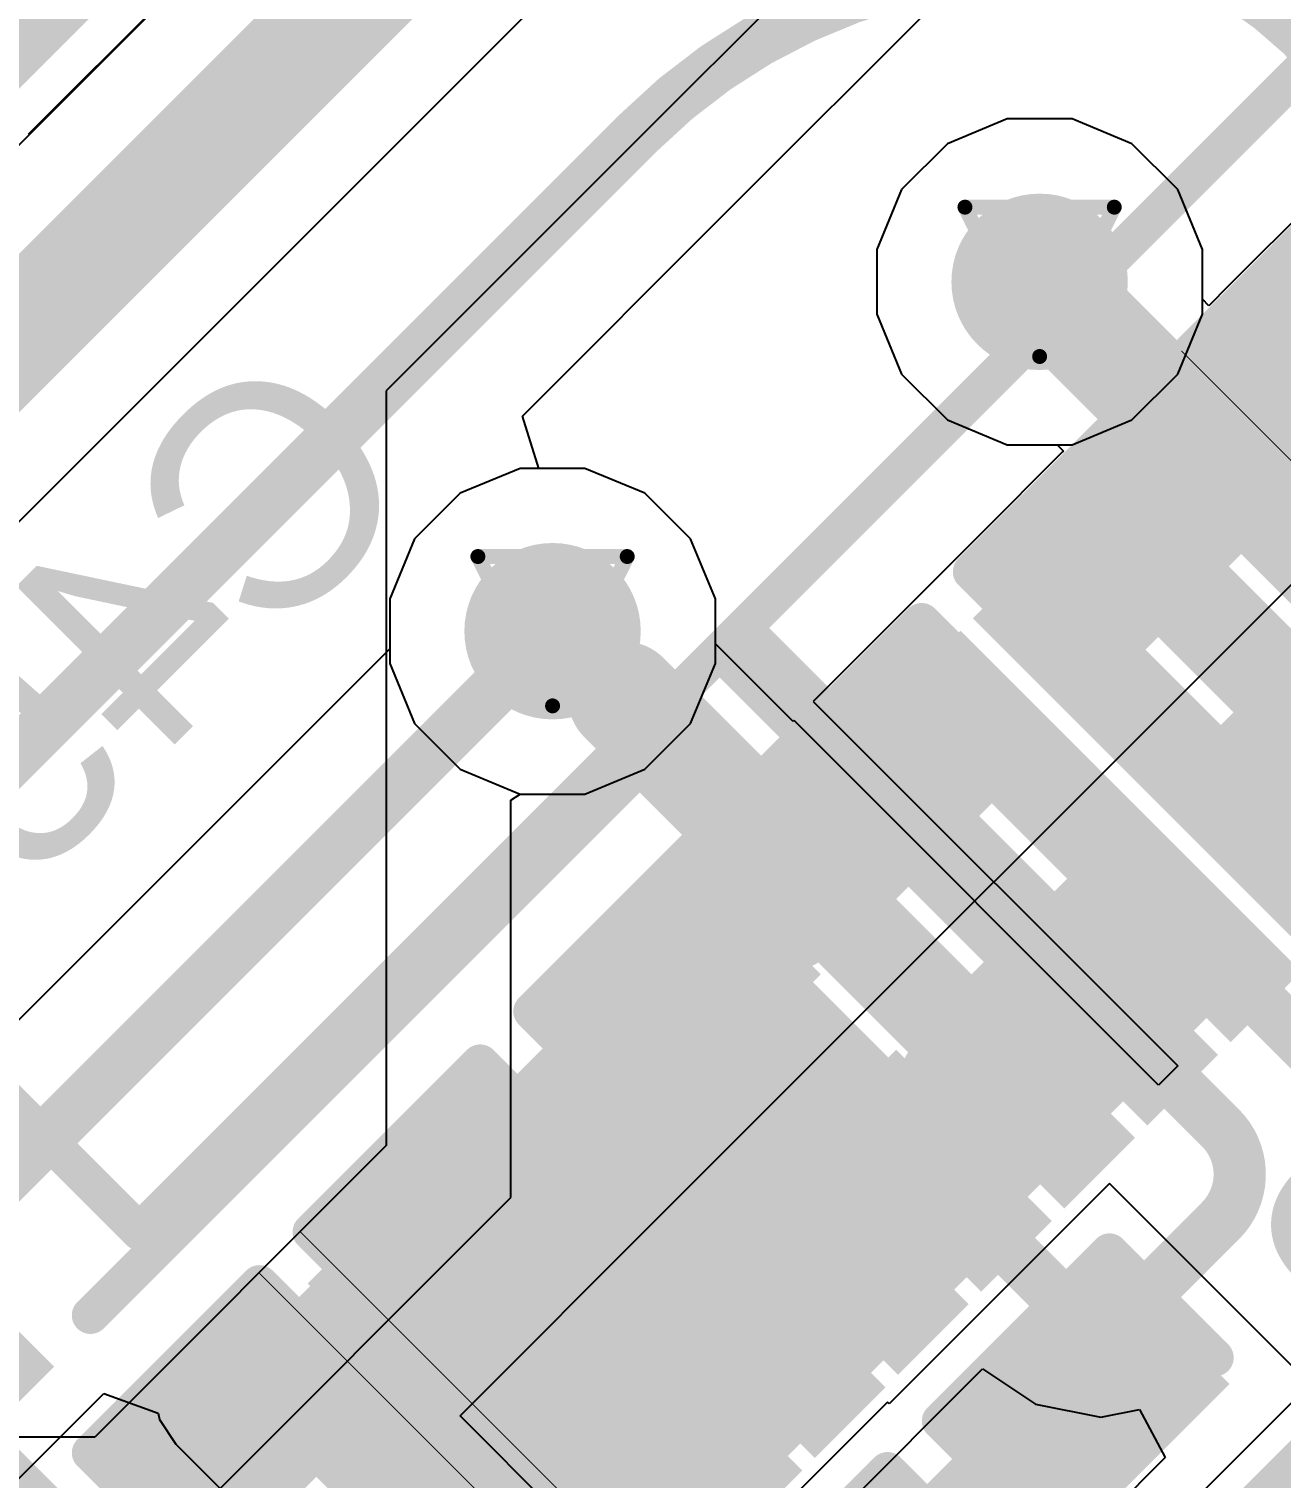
# Model space of a CAD drawing. Header units: inches. Extents: x 0 to 5359, y 0 to 5098.
# Drawn here: x 54.645 to 58.904, y 50.356 to 55.286 of the extents above; entities that cross this region are included whole.
import ezdxf

# ---------------------------------------------------------------- set-up
doc = ezdxf.new("R2010")
doc.units = ezdxf.units.IN
for name, color, linetype in [('Bottom Layer', 5, 'Continuous'), ('Bottom Overlay', 54, 'Continuous'), ('Bottom Paste', 16, 'Continuous'), ('Bottom Solder', 6, 'Continuous'), ('Drill Drawing', 1, 'Continuous'), ('Layer 1', 16, 'Continuous'), ('Layer 2', 76, 'Continuous'), ('Top Layer', 1, 'Continuous'), ('Top Overlay', 2, 'Continuous'), ('Top Paste', 8, 'Continuous'), ('Top Solder', 216, 'Continuous'), ('Via Holes', 16, 'Continuous')]:
    doc.layers.add(name, color=color, linetype=linetype)
doc.styles.add('Arial', font='', dxfattribs={"height": 0.2})
doc.styles.get('Arial').set_extended_font_data('Arial')

# ---------------------------------------------------------------- blocks, each defined once
blk = doc.blocks.new('LQFP_128_EP_14_14__40')
at = {"layer": 'Top Layer'}
for points in [[(6.8497, -1.4995), (6.8497, -1.2995), (8.3497, -1.2995), (8.3497, -1.4995)], [(6.8497, -1.9001), (6.8497, -1.7001), (8.3497, -1.7001), (8.3497, -1.9001)], [(6.8497, -2.2996), (6.8497, -2.0996), (8.3497, -2.0996), (8.3497, -2.2996)], [(6.8497, -2.6999), (6.8497, -2.4999), (8.3497, -2.4999), (8.3497, -2.6999)], [(6.8497, -3.0997), (6.8497, -2.8997), (8.3497, -2.8997), (8.3497, -3.0997)], [(6.8497, -3.5), (6.8497, -3.3), (8.3497, -3.3), (8.3497, -3.5)], [(6.8497, -3.8998), (6.8497, -3.6998), (8.3497, -3.6998), (8.3497, -3.8998)], [(6.8497, -4.2999), (6.8497, -4.0999), (8.3497, -4.0999), (8.3497, -4.2999)], [(6.8497, -4.6999), (6.8497, -4.4999), (8.3497, -4.4999), (8.3497, -4.6999)], [(6.8497, -5.1), (6.8497, -4.9), (8.3497, -4.9), (8.3497, -5.1)], [(6.8497, -5.5), (6.8497, -5.3), (8.3497, -5.3), (8.3497, -5.5)], [(6.8497, -5.9001), (6.8497, -5.7001), (8.3497, -5.7001), (8.3497, -5.9001)], [(6.8497, -6.3001), (6.8497, -6.1001), (8.3497, -6.1001), (8.3497, -6.3001)]]:
    blk.add_hatch(color=1, dxfattribs=at).paths.add_polyline_path(points)
at = {"layer": 'Top Paste'}
for points in [[(6.8497, -1.4995), (6.8497, -1.2995), (8.3497, -1.2995), (8.3497, -1.4995)], [(6.8497, -1.9001), (6.8497, -1.7001), (8.3497, -1.7001), (8.3497, -1.9001)], [(6.8497, -2.2996), (6.8497, -2.0996), (8.3497, -2.0996), (8.3497, -2.2996)], [(6.8497, -2.6999), (6.8497, -2.4999), (8.3497, -2.4999), (8.3497, -2.6999)], [(6.8497, -3.0997), (6.8497, -2.8997), (8.3497, -2.8997), (8.3497, -3.0997)], [(6.8497, -3.5), (6.8497, -3.3), (8.3497, -3.3), (8.3497, -3.5)], [(6.8497, -3.8998), (6.8497, -3.6998), (8.3497, -3.6998), (8.3497, -3.8998)], [(6.8497, -4.2999), (6.8497, -4.0999), (8.3497, -4.0999), (8.3497, -4.2999)], [(6.8497, -4.6999), (6.8497, -4.4999), (8.3497, -4.4999), (8.3497, -4.6999)], [(6.8497, -5.1), (6.8497, -4.9), (8.3497, -4.9), (8.3497, -5.1)], [(6.8497, -5.5), (6.8497, -5.3), (8.3497, -5.3), (8.3497, -5.5)], [(6.8497, -5.9001), (6.8497, -5.7001), (8.3497, -5.7001), (8.3497, -5.9001)], [(6.8497, -6.3001), (6.8497, -6.1001), (8.3497, -6.1001), (8.3497, -6.3001)]]:
    blk.add_hatch(color=8, dxfattribs=at).paths.add_polyline_path(points)
at = {"layer": 'Top Solder'}
for points in [[(6.7797, -1.5695), (6.7797, -1.2295), (8.4197, -1.2295), (8.4197, -1.5695)], [(6.7797, -1.9701), (6.7797, -1.6301), (8.4197, -1.6301), (8.4197, -1.9701)], [(6.7797, -2.3696), (6.7797, -2.0296), (8.4197, -2.0296), (8.4197, -2.3696)], [(6.7797, -2.7699), (6.7797, -2.4299), (8.4197, -2.4299), (8.4197, -2.7699)], [(6.7797, -3.1697), (6.7797, -2.8297), (8.4197, -2.8297), (8.4197, -3.1697)], [(6.7797, -3.57), (6.7797, -3.23), (8.4197, -3.23), (8.4197, -3.57)], [(6.7797, -3.9698), (6.7797, -3.6298), (8.4197, -3.6298), (8.4197, -3.9698)], [(6.7797, -4.3699), (6.7797, -4.0299), (8.4197, -4.0299), (8.4197, -4.3699)], [(6.7797, -4.7699), (6.7797, -4.4299), (8.4197, -4.4299), (8.4197, -4.7699)], [(6.7797, -5.17), (6.7797, -4.83), (8.4197, -4.83), (8.4197, -5.17)], [(6.7797, -5.57), (6.7797, -5.23), (8.4197, -5.23), (8.4197, -5.57)], [(6.7797, -5.9701), (6.7797, -5.6301), (8.4197, -5.6301), (8.4197, -5.9701)], [(6.7797, -6.3701), (6.7797, -6.0301), (8.4197, -6.0301), (8.4197, -6.3701)], [(6.0301, -6.7797), (6.3701, -6.7797), (6.3701, -8.4197), (6.0301, -8.4197)]]:
    blk.add_hatch(color=216, dxfattribs=at).paths.add_polyline_path(points)
at = {"layer": 'Top Overlay'}
for points in [[(6.2499, -6.2499, 0.127, 0.127, 0), (6.2499, 6.2499, 0.127, 0.127, 0)], [(-6.2499, -6.2499, 0.127, 0.127, 0), (6.2499, -6.2499, 0.127, 0.127, 0)]]:
    blk.add_lwpolyline(points, format="xyseb", dxfattribs=at)
blk.add_lwpolyline([(6.2182, -6.2499, 0.0635, 0.0635, 1), (6.2817, -6.2499, 0.0635, 0.0635, 1)], format="xyseb", close=True, dxfattribs=at)
blk.add_lwpolyline([(6.2182, -6.2499, 0.0635, 0.0635, 1), (6.2817, -6.2499, 0.0635, 0.0635, 1)], format="xyseb", close=True, dxfattribs=at)
blk = doc.blocks.new('R___0402_B_142')
at = {"layer": 'Bottom Layer'}
for points in [[(-0.2413, 0.3175), (-0.2413, -0.3175), (-0.6985, -0.3175), (-0.6985, 0.3175)], [(0.6985, 0.3175), (0.6985, -0.3175), (0.2413, -0.3175), (0.2413, 0.3175)]]:
    blk.add_hatch(color=5, dxfattribs=at).paths.add_polyline_path(points)
at = {"layer": 'Bottom Paste'}
for points in [[(-0.2413, 0.3175), (-0.2413, -0.3175), (-0.6985, -0.3175), (-0.6985, 0.3175)], [(0.6985, 0.3175), (0.6985, -0.3175), (0.2413, -0.3175), (0.2413, 0.3175)]]:
    blk.add_hatch(color=16, dxfattribs=at).paths.add_polyline_path(points)
at = {"layer": 'Bottom Solder'}
for points in [[(-0.1863, 0.3725), (-0.1863, -0.3725), (-0.7535, -0.3725), (-0.7535, 0.3725)], [(0.7535, 0.3725), (0.7535, -0.3725), (0.1863, -0.3725), (0.1863, 0.3725)]]:
    blk.add_hatch(color=6, dxfattribs=at).paths.add_polyline_path(points)
at = {"layer": 'Bottom Overlay'}
for points in [[(-0.7874, 0.4064, 0.127, 0.127, 0), (-0.7874, -0.4064, 0.127, 0.127, 0)], [(0.7874, 0.4064, 0.127, 0.127, 0), (-0.7874, 0.4064, 0.127, 0.127, 0)], [(0.7874, 0.4064, 0.127, 0.127, 0), (0.7874, -0.4064, 0.127, 0.127, 0)], [(0.8128, 0.4318, 0.00323, 0.00323, 0), (-0.8128, 0.4318, 0.00323, 0.00323, 0)], [(0.7874, -0.4064, 0.127, 0.127, 0), (-0.7874, -0.4064, 0.127, 0.127, 0)]]:
    blk.add_lwpolyline(points, format="xyseb", dxfattribs=at)
for points in [[(-0.8191, 0.4064, 0.0635, 0.0635, 1), (-0.7556, 0.4064, 0.0635, 0.0635, 1)], [(-0.8191, 0.4064, 0.0635, 0.0635, 1), (-0.7556, 0.4064, 0.0635, 0.0635, 1)], [(0.7556, 0.4064, 0.0635, 0.0635, 1), (0.8191, 0.4064, 0.0635, 0.0635, 1)], [(0.7556, 0.4064, 0.0635, 0.0635, 1), (0.8191, 0.4064, 0.0635, 0.0635, 1)], [(-0.8136, 0.4318, 0.00161, 0.00161, 1), (-0.812, 0.4318, 0.00161, 0.00161, 1)], [(0.812, 0.4318, 0.00161, 0.00161, 1), (0.8136, 0.4318, 0.00161, 0.00161, 1)], [(-0.8191, -0.4064, 0.0635, 0.0635, 1), (-0.7556, -0.4064, 0.0635, 0.0635, 1)], [(-0.8191, -0.4064, 0.0635, 0.0635, 1), (-0.7556, -0.4064, 0.0635, 0.0635, 1)], [(0.7556, -0.4064, 0.0635, 0.0635, 1), (0.8191, -0.4064, 0.0635, 0.0635, 1)], [(0.7556, -0.4064, 0.0635, 0.0635, 1), (0.8191, -0.4064, 0.0635, 0.0635, 1)]]:
    blk.add_lwpolyline(points, format="xyseb", close=True, dxfattribs=at)
blk = doc.blocks.new('R___0402_B_146')
at = {"layer": 'Bottom Layer'}
for points in [[(-0.2413, 0.3175), (-0.2413, -0.3175), (-0.6985, -0.3175), (-0.6985, 0.3175)], [(0.6985, 0.3175), (0.6985, -0.3175), (0.2413, -0.3175), (0.2413, 0.3175)]]:
    blk.add_hatch(color=5, dxfattribs=at).paths.add_polyline_path(points)
at = {"layer": 'Bottom Paste'}
for points in [[(-0.2413, 0.3175), (-0.2413, -0.3175), (-0.6985, -0.3175), (-0.6985, 0.3175)], [(0.6985, 0.3175), (0.6985, -0.3175), (0.2413, -0.3175), (0.2413, 0.3175)]]:
    blk.add_hatch(color=16, dxfattribs=at).paths.add_polyline_path(points)
at = {"layer": 'Bottom Solder'}
for points in [[(-0.1863, 0.3725), (-0.1863, -0.3725), (-0.7535, -0.3725), (-0.7535, 0.3725)], [(0.7535, 0.3725), (0.7535, -0.3725), (0.1863, -0.3725), (0.1863, 0.3725)]]:
    blk.add_hatch(color=6, dxfattribs=at).paths.add_polyline_path(points)
at = {"layer": 'Bottom Overlay'}
for points in [[(0.7874, 0.4064, 0.127, 0.127, 0), (-0.7874, 0.4064, 0.127, 0.127, 0)], [(-0.7874, 0.4064, 0.127, 0.127, 0), (-0.7874, -0.4064, 0.127, 0.127, 0)], [(0.7874, 0.4064, 0.127, 0.127, 0), (0.7874, -0.4064, 0.127, 0.127, 0)], [(0.8128, 0.4318, 0.00323, 0.00323, 0), (-0.8128, 0.4318, 0.00323, 0.00323, 0)], [(0.7874, -0.4064, 0.127, 0.127, 0), (-0.7874, -0.4064, 0.127, 0.127, 0)]]:
    blk.add_lwpolyline(points, format="xyseb", dxfattribs=at)
for points in [[(-0.8191, 0.4064, 0.0635, 0.0635, 1), (-0.7556, 0.4064, 0.0635, 0.0635, 1)], [(-0.8191, 0.4064, 0.0635, 0.0635, 1), (-0.7556, 0.4064, 0.0635, 0.0635, 1)], [(0.7556, 0.4064, 0.0635, 0.0635, 1), (0.8191, 0.4064, 0.0635, 0.0635, 1)], [(0.7556, 0.4064, 0.0635, 0.0635, 1), (0.8191, 0.4064, 0.0635, 0.0635, 1)], [(-0.8136, 0.4318, 0.00161, 0.00161, 1), (-0.812, 0.4318, 0.00161, 0.00161, 1)], [(0.812, 0.4318, 0.00161, 0.00161, 1), (0.8136, 0.4318, 0.00161, 0.00161, 1)], [(-0.8191, -0.4064, 0.0635, 0.0635, 1), (-0.7556, -0.4064, 0.0635, 0.0635, 1)], [(-0.8191, -0.4064, 0.0635, 0.0635, 1), (-0.7556, -0.4064, 0.0635, 0.0635, 1)], [(0.7556, -0.4064, 0.0635, 0.0635, 1), (0.8191, -0.4064, 0.0635, 0.0635, 1)], [(0.7556, -0.4064, 0.0635, 0.0635, 1), (0.8191, -0.4064, 0.0635, 0.0635, 1)]]:
    blk.add_lwpolyline(points, format="xyseb", close=True, dxfattribs=at)
blk = doc.blocks.new('R___0402_B_148')
at = {"layer": 'Bottom Layer'}
for points in [[(-0.2413, 0.3175), (-0.2413, -0.3175), (-0.6985, -0.3175), (-0.6985, 0.3175)], [(0.6985, 0.3175), (0.6985, -0.3175), (0.2413, -0.3175), (0.2413, 0.3175)]]:
    blk.add_hatch(color=5, dxfattribs=at).paths.add_polyline_path(points)
at = {"layer": 'Bottom Paste'}
for points in [[(-0.2413, 0.3175), (-0.2413, -0.3175), (-0.6985, -0.3175), (-0.6985, 0.3175)], [(0.6985, 0.3175), (0.6985, -0.3175), (0.2413, -0.3175), (0.2413, 0.3175)]]:
    blk.add_hatch(color=16, dxfattribs=at).paths.add_polyline_path(points)
at = {"layer": 'Bottom Solder'}
for points in [[(-0.1863, 0.3725), (-0.1863, -0.3725), (-0.7535, -0.3725), (-0.7535, 0.3725)], [(0.7535, 0.3725), (0.7535, -0.3725), (0.1863, -0.3725), (0.1863, 0.3725)]]:
    blk.add_hatch(color=6, dxfattribs=at).paths.add_polyline_path(points)
at = {"layer": 'Bottom Overlay'}
for points in [[(-0.7874, 0.4064, 0.127, 0.127, 0), (0.7874, 0.4064, 0.127, 0.127, 0)], [(-0.7874, -0.4064, 0.127, 0.127, 0), (-0.7874, 0.4064, 0.127, 0.127, 0)], [(0.7874, -0.4064, 0.127, 0.127, 0), (0.7874, 0.4064, 0.127, 0.127, 0)], [(-0.8128, 0.4318, 0.00323, 0.00323, 0), (0.8128, 0.4318, 0.00323, 0.00323, 0)], [(-0.7874, -0.4064, 0.127, 0.127, 0), (0.7874, -0.4064, 0.127, 0.127, 0)]]:
    blk.add_lwpolyline(points, format="xyseb", dxfattribs=at)
for points in [[(-0.8191, 0.4064, 0.0635, 0.0635, 1), (-0.7556, 0.4064, 0.0635, 0.0635, 1)], [(-0.8191, 0.4064, 0.0635, 0.0635, 1), (-0.7556, 0.4064, 0.0635, 0.0635, 1)], [(0.7556, 0.4064, 0.0635, 0.0635, 1), (0.8191, 0.4064, 0.0635, 0.0635, 1)], [(0.7556, 0.4064, 0.0635, 0.0635, 1), (0.8191, 0.4064, 0.0635, 0.0635, 1)], [(-0.8136, 0.4318, 0.00161, 0.00161, 1), (-0.812, 0.4318, 0.00161, 0.00161, 1)], [(0.812, 0.4318, 0.00161, 0.00161, 1), (0.8136, 0.4318, 0.00161, 0.00161, 1)], [(-0.8191, -0.4064, 0.0635, 0.0635, 1), (-0.7556, -0.4064, 0.0635, 0.0635, 1)], [(-0.8191, -0.4064, 0.0635, 0.0635, 1), (-0.7556, -0.4064, 0.0635, 0.0635, 1)], [(0.7556, -0.4064, 0.0635, 0.0635, 1), (0.8191, -0.4064, 0.0635, 0.0635, 1)], [(0.7556, -0.4064, 0.0635, 0.0635, 1), (0.8191, -0.4064, 0.0635, 0.0635, 1)]]:
    blk.add_lwpolyline(points, format="xyseb", close=True, dxfattribs=at)
blk = doc.blocks.new('C___0402_B_335')
at = {"layer": 'Bottom Layer'}
for points in [[(-0.2413, 0.3175), (-0.2413, -0.3175), (-0.6985, -0.3175), (-0.6985, 0.3175)], [(0.6985, 0.3175), (0.6985, -0.3175), (0.2413, -0.3175), (0.2413, 0.3175)]]:
    blk.add_hatch(color=5, dxfattribs=at).paths.add_polyline_path(points)
at = {"layer": 'Bottom Paste'}
for points in [[(-0.2413, 0.3175), (-0.2413, -0.3175), (-0.6985, -0.3175), (-0.6985, 0.3175)], [(0.6985, 0.3175), (0.6985, -0.3175), (0.2413, -0.3175), (0.2413, 0.3175)]]:
    blk.add_hatch(color=16, dxfattribs=at).paths.add_polyline_path(points)
at = {"layer": 'Bottom Solder'}
for points in [[(-0.1813, 0.3775), (-0.1813, -0.3775), (-0.7585, -0.3775), (-0.7585, 0.3775)], [(0.7585, 0.3775), (0.7585, -0.3775), (0.1813, -0.3775), (0.1813, 0.3775)]]:
    blk.add_hatch(color=6, dxfattribs=at).paths.add_polyline_path(points)
at = {"layer": 'Bottom Overlay'}
for points in [[(-0.7874, 0.4064, 0.127, 0.127, 0), (-0.7874, -0.4064, 0.127, 0.127, 0)], [(-0.2794, 0.4064, 0.127, 0.127, 0), (-0.7874, 0.4064, 0.127, 0.127, 0)], [(0.7874, 0.4064, 0.127, 0.127, 0), (0.2794, 0.4064, 0.127, 0.127, 0)], [(0.7874, 0.4064, 0.127, 0.127, 0), (0.7874, -0.4064, 0.127, 0.127, 0)], [(-0.2794, -0.4064, 0.127, 0.127, 0), (-0.7874, -0.4064, 0.127, 0.127, 0)], [(0.7874, -0.4064, 0.127, 0.127, 0), (0.2794, -0.4064, 0.127, 0.127, 0)]]:
    blk.add_lwpolyline(points, format="xyseb", dxfattribs=at)
for points in [[(-0.8191, 0.4064, 0.0635, 0.0635, 1), (-0.7556, 0.4064, 0.0635, 0.0635, 1)], [(-0.8191, 0.4064, 0.0635, 0.0635, 1), (-0.7556, 0.4064, 0.0635, 0.0635, 1)], [(-0.3111, 0.4064, 0.0635, 0.0635, 1), (-0.2477, 0.4064, 0.0635, 0.0635, 1)], [(0.2477, 0.4064, 0.0635, 0.0635, 1), (0.3111, 0.4064, 0.0635, 0.0635, 1)], [(0.7556, 0.4064, 0.0635, 0.0635, 1), (0.8191, 0.4064, 0.0635, 0.0635, 1)], [(0.7556, 0.4064, 0.0635, 0.0635, 1), (0.8191, 0.4064, 0.0635, 0.0635, 1)], [(-0.8191, -0.4064, 0.0635, 0.0635, 1), (-0.7556, -0.4064, 0.0635, 0.0635, 1)], [(-0.8191, -0.4064, 0.0635, 0.0635, 1), (-0.7556, -0.4064, 0.0635, 0.0635, 1)], [(-0.3111, -0.4064, 0.0635, 0.0635, 1), (-0.2477, -0.4064, 0.0635, 0.0635, 1)], [(0.2477, -0.4064, 0.0635, 0.0635, 1), (0.3111, -0.4064, 0.0635, 0.0635, 1)], [(0.7556, -0.4064, 0.0635, 0.0635, 1), (0.8191, -0.4064, 0.0635, 0.0635, 1)], [(0.7556, -0.4064, 0.0635, 0.0635, 1), (0.8191, -0.4064, 0.0635, 0.0635, 1)]]:
    blk.add_lwpolyline(points, format="xyseb", close=True, dxfattribs=at)
blk = doc.blocks.new('C___0402_B_346')
at = {"layer": 'Bottom Layer'}
for points in [[(-0.2413, 0.3175), (-0.2413, -0.3175), (-0.6985, -0.3175), (-0.6985, 0.3175)], [(0.6985, 0.3175), (0.6985, -0.3175), (0.2413, -0.3175), (0.2413, 0.3175)]]:
    blk.add_hatch(color=5, dxfattribs=at).paths.add_polyline_path(points)
at = {"layer": 'Bottom Paste'}
for points in [[(-0.2413, 0.3175), (-0.2413, -0.3175), (-0.6985, -0.3175), (-0.6985, 0.3175)], [(0.6985, 0.3175), (0.6985, -0.3175), (0.2413, -0.3175), (0.2413, 0.3175)]]:
    blk.add_hatch(color=16, dxfattribs=at).paths.add_polyline_path(points)
at = {"layer": 'Bottom Solder'}
for points in [[(-0.1813, 0.3775), (-0.1813, -0.3775), (-0.7585, -0.3775), (-0.7585, 0.3775)], [(0.7585, 0.3775), (0.7585, -0.3775), (0.1813, -0.3775), (0.1813, 0.3775)]]:
    blk.add_hatch(color=6, dxfattribs=at).paths.add_polyline_path(points)
at = {"layer": 'Bottom Overlay'}
for points in [[(-0.7874, 0.4064, 0.127, 0.127, 0), (-0.7874, -0.4064, 0.127, 0.127, 0)], [(-0.2794, 0.4064, 0.127, 0.127, 0), (-0.7874, 0.4064, 0.127, 0.127, 0)], [(0.7874, 0.4064, 0.127, 0.127, 0), (0.2794, 0.4064, 0.127, 0.127, 0)], [(0.7874, 0.4064, 0.127, 0.127, 0), (0.7874, -0.4064, 0.127, 0.127, 0)], [(-0.2794, -0.4064, 0.127, 0.127, 0), (-0.7874, -0.4064, 0.127, 0.127, 0)], [(0.7874, -0.4064, 0.127, 0.127, 0), (0.2794, -0.4064, 0.127, 0.127, 0)]]:
    blk.add_lwpolyline(points, format="xyseb", dxfattribs=at)
for points in [[(-0.8191, 0.4064, 0.0635, 0.0635, 1), (-0.7556, 0.4064, 0.0635, 0.0635, 1)], [(-0.8191, 0.4064, 0.0635, 0.0635, 1), (-0.7556, 0.4064, 0.0635, 0.0635, 1)], [(-0.3111, 0.4064, 0.0635, 0.0635, 1), (-0.2477, 0.4064, 0.0635, 0.0635, 1)], [(0.2477, 0.4064, 0.0635, 0.0635, 1), (0.3111, 0.4064, 0.0635, 0.0635, 1)], [(0.7556, 0.4064, 0.0635, 0.0635, 1), (0.8191, 0.4064, 0.0635, 0.0635, 1)], [(0.7556, 0.4064, 0.0635, 0.0635, 1), (0.8191, 0.4064, 0.0635, 0.0635, 1)], [(-0.8191, -0.4064, 0.0635, 0.0635, 1), (-0.7556, -0.4064, 0.0635, 0.0635, 1)], [(-0.8191, -0.4064, 0.0635, 0.0635, 1), (-0.7556, -0.4064, 0.0635, 0.0635, 1)], [(-0.3111, -0.4064, 0.0635, 0.0635, 1), (-0.2477, -0.4064, 0.0635, 0.0635, 1)], [(0.2477, -0.4064, 0.0635, 0.0635, 1), (0.3111, -0.4064, 0.0635, 0.0635, 1)], [(0.7556, -0.4064, 0.0635, 0.0635, 1), (0.8191, -0.4064, 0.0635, 0.0635, 1)], [(0.7556, -0.4064, 0.0635, 0.0635, 1), (0.8191, -0.4064, 0.0635, 0.0635, 1)]]:
    blk.add_lwpolyline(points, format="xyseb", close=True, dxfattribs=at)
blk = doc.blocks.new('C___0402_B_347')
at = {"layer": 'Bottom Layer'}
for points in [[(-0.2413, 0.3175), (-0.2413, -0.3175), (-0.6985, -0.3175), (-0.6985, 0.3175)], [(0.6985, 0.3175), (0.6985, -0.3175), (0.2413, -0.3175), (0.2413, 0.3175)]]:
    blk.add_hatch(color=5, dxfattribs=at).paths.add_polyline_path(points)
at = {"layer": 'Bottom Paste'}
for points in [[(-0.2413, 0.3175), (-0.2413, -0.3175), (-0.6985, -0.3175), (-0.6985, 0.3175)], [(0.6985, 0.3175), (0.6985, -0.3175), (0.2413, -0.3175), (0.2413, 0.3175)]]:
    blk.add_hatch(color=16, dxfattribs=at).paths.add_polyline_path(points)
at = {"layer": 'Bottom Solder'}
for points in [[(-0.1813, 0.3775), (-0.1813, -0.3775), (-0.7585, -0.3775), (-0.7585, 0.3775)], [(0.7585, 0.3775), (0.7585, -0.3775), (0.1813, -0.3775), (0.1813, 0.3775)]]:
    blk.add_hatch(color=6, dxfattribs=at).paths.add_polyline_path(points)
at = {"layer": 'Bottom Overlay'}
for points in [[(-0.7874, 0.4064, 0.127, 0.127, 0), (-0.7874, -0.4064, 0.127, 0.127, 0)], [(-0.2794, 0.4064, 0.127, 0.127, 0), (-0.7874, 0.4064, 0.127, 0.127, 0)], [(0.7874, 0.4064, 0.127, 0.127, 0), (0.2794, 0.4064, 0.127, 0.127, 0)], [(0.7874, 0.4064, 0.127, 0.127, 0), (0.7874, -0.4064, 0.127, 0.127, 0)], [(-0.2794, -0.4064, 0.127, 0.127, 0), (-0.7874, -0.4064, 0.127, 0.127, 0)], [(0.7874, -0.4064, 0.127, 0.127, 0), (0.2794, -0.4064, 0.127, 0.127, 0)]]:
    blk.add_lwpolyline(points, format="xyseb", dxfattribs=at)
for points in [[(-0.8191, 0.4064, 0.0635, 0.0635, 1), (-0.7556, 0.4064, 0.0635, 0.0635, 1)], [(-0.8191, 0.4064, 0.0635, 0.0635, 1), (-0.7556, 0.4064, 0.0635, 0.0635, 1)], [(-0.3111, 0.4064, 0.0635, 0.0635, 1), (-0.2477, 0.4064, 0.0635, 0.0635, 1)], [(0.2477, 0.4064, 0.0635, 0.0635, 1), (0.3111, 0.4064, 0.0635, 0.0635, 1)], [(0.7556, 0.4064, 0.0635, 0.0635, 1), (0.8191, 0.4064, 0.0635, 0.0635, 1)], [(0.7556, 0.4064, 0.0635, 0.0635, 1), (0.8191, 0.4064, 0.0635, 0.0635, 1)], [(-0.8191, -0.4064, 0.0635, 0.0635, 1), (-0.7556, -0.4064, 0.0635, 0.0635, 1)], [(-0.8191, -0.4064, 0.0635, 0.0635, 1), (-0.7556, -0.4064, 0.0635, 0.0635, 1)], [(-0.3111, -0.4064, 0.0635, 0.0635, 1), (-0.2477, -0.4064, 0.0635, 0.0635, 1)], [(0.2477, -0.4064, 0.0635, 0.0635, 1), (0.3111, -0.4064, 0.0635, 0.0635, 1)], [(0.7556, -0.4064, 0.0635, 0.0635, 1), (0.8191, -0.4064, 0.0635, 0.0635, 1)], [(0.7556, -0.4064, 0.0635, 0.0635, 1), (0.8191, -0.4064, 0.0635, 0.0635, 1)]]:
    blk.add_lwpolyline(points, format="xyseb", close=True, dxfattribs=at)
blk = doc.blocks.new('C___0402_B_349')
at = {"layer": 'Bottom Layer'}
for points in [[(-0.2413, 0.3175), (-0.2413, -0.3175), (-0.6985, -0.3175), (-0.6985, 0.3175)], [(0.6985, 0.3175), (0.6985, -0.3175), (0.2413, -0.3175), (0.2413, 0.3175)]]:
    blk.add_hatch(color=5, dxfattribs=at).paths.add_polyline_path(points)
at = {"layer": 'Bottom Paste'}
for points in [[(-0.2413, 0.3175), (-0.2413, -0.3175), (-0.6985, -0.3175), (-0.6985, 0.3175)], [(0.6985, 0.3175), (0.6985, -0.3175), (0.2413, -0.3175), (0.2413, 0.3175)]]:
    blk.add_hatch(color=16, dxfattribs=at).paths.add_polyline_path(points)
at = {"layer": 'Bottom Solder'}
for points in [[(-0.1813, 0.3775), (-0.1813, -0.3775), (-0.7585, -0.3775), (-0.7585, 0.3775)], [(0.7585, 0.3775), (0.7585, -0.3775), (0.1813, -0.3775), (0.1813, 0.3775)]]:
    blk.add_hatch(color=6, dxfattribs=at).paths.add_polyline_path(points)
at = {"layer": 'Bottom Overlay'}
for points in [[(-0.2794, 0.4064, 0.127, 0.127, 0), (-0.7874, 0.4064, 0.127, 0.127, 0)], [(-0.7874, 0.4064, 0.127, 0.127, 0), (-0.7874, -0.4064, 0.127, 0.127, 0)], [(0.7874, 0.4064, 0.127, 0.127, 0), (0.2794, 0.4064, 0.127, 0.127, 0)], [(0.7874, 0.4064, 0.127, 0.127, 0), (0.7874, -0.4064, 0.127, 0.127, 0)], [(-0.2794, -0.4064, 0.127, 0.127, 0), (-0.7874, -0.4064, 0.127, 0.127, 0)], [(0.7874, -0.4064, 0.127, 0.127, 0), (0.2794, -0.4064, 0.127, 0.127, 0)]]:
    blk.add_lwpolyline(points, format="xyseb", dxfattribs=at)
for points in [[(-0.8191, 0.4064, 0.0635, 0.0635, 1), (-0.7556, 0.4064, 0.0635, 0.0635, 1)], [(-0.8191, 0.4064, 0.0635, 0.0635, 1), (-0.7556, 0.4064, 0.0635, 0.0635, 1)], [(-0.3111, 0.4064, 0.0635, 0.0635, 1), (-0.2477, 0.4064, 0.0635, 0.0635, 1)], [(0.2477, 0.4064, 0.0635, 0.0635, 1), (0.3111, 0.4064, 0.0635, 0.0635, 1)], [(0.7556, 0.4064, 0.0635, 0.0635, 1), (0.8191, 0.4064, 0.0635, 0.0635, 1)], [(0.7556, 0.4064, 0.0635, 0.0635, 1), (0.8191, 0.4064, 0.0635, 0.0635, 1)], [(-0.8191, -0.4064, 0.0635, 0.0635, 1), (-0.7556, -0.4064, 0.0635, 0.0635, 1)], [(-0.8191, -0.4064, 0.0635, 0.0635, 1), (-0.7556, -0.4064, 0.0635, 0.0635, 1)], [(-0.3111, -0.4064, 0.0635, 0.0635, 1), (-0.2477, -0.4064, 0.0635, 0.0635, 1)], [(0.2477, -0.4064, 0.0635, 0.0635, 1), (0.3111, -0.4064, 0.0635, 0.0635, 1)], [(0.7556, -0.4064, 0.0635, 0.0635, 1), (0.8191, -0.4064, 0.0635, 0.0635, 1)], [(0.7556, -0.4064, 0.0635, 0.0635, 1), (0.8191, -0.4064, 0.0635, 0.0635, 1)]]:
    blk.add_lwpolyline(points, format="xyseb", close=True, dxfattribs=at)
blk = doc.blocks.new('C___0402_B_350')
at = {"layer": 'Bottom Layer'}
for points in [[(-0.2413, 0.3175), (-0.2413, -0.3175), (-0.6985, -0.3175), (-0.6985, 0.3175)], [(0.6985, 0.3175), (0.6985, -0.3175), (0.2413, -0.3175), (0.2413, 0.3175)]]:
    blk.add_hatch(color=5, dxfattribs=at).paths.add_polyline_path(points)
at = {"layer": 'Bottom Paste'}
for points in [[(-0.2413, 0.3175), (-0.2413, -0.3175), (-0.6985, -0.3175), (-0.6985, 0.3175)], [(0.6985, 0.3175), (0.6985, -0.3175), (0.2413, -0.3175), (0.2413, 0.3175)]]:
    blk.add_hatch(color=16, dxfattribs=at).paths.add_polyline_path(points)
at = {"layer": 'Bottom Solder'}
for points in [[(-0.1813, 0.3775), (-0.1813, -0.3775), (-0.7585, -0.3775), (-0.7585, 0.3775)], [(0.7585, 0.3775), (0.7585, -0.3775), (0.1813, -0.3775), (0.1813, 0.3775)]]:
    blk.add_hatch(color=6, dxfattribs=at).paths.add_polyline_path(points)
at = {"layer": 'Bottom Overlay'}
for points in [[(-0.2794, 0.4064, 0.127, 0.127, 0), (-0.7874, 0.4064, 0.127, 0.127, 0)], [(-0.7874, 0.4064, 0.127, 0.127, 0), (-0.7874, -0.4064, 0.127, 0.127, 0)], [(0.7874, 0.4064, 0.127, 0.127, 0), (0.2794, 0.4064, 0.127, 0.127, 0)], [(0.7874, 0.4064, 0.127, 0.127, 0), (0.7874, -0.4064, 0.127, 0.127, 0)], [(-0.2794, -0.4064, 0.127, 0.127, 0), (-0.7874, -0.4064, 0.127, 0.127, 0)], [(0.7874, -0.4064, 0.127, 0.127, 0), (0.2794, -0.4064, 0.127, 0.127, 0)]]:
    blk.add_lwpolyline(points, format="xyseb", dxfattribs=at)
for points in [[(-0.8191, 0.4064, 0.0635, 0.0635, 1), (-0.7556, 0.4064, 0.0635, 0.0635, 1)], [(-0.8191, 0.4064, 0.0635, 0.0635, 1), (-0.7556, 0.4064, 0.0635, 0.0635, 1)], [(-0.3111, 0.4064, 0.0635, 0.0635, 1), (-0.2477, 0.4064, 0.0635, 0.0635, 1)], [(0.2477, 0.4064, 0.0635, 0.0635, 1), (0.3111, 0.4064, 0.0635, 0.0635, 1)], [(0.7556, 0.4064, 0.0635, 0.0635, 1), (0.8191, 0.4064, 0.0635, 0.0635, 1)], [(0.7556, 0.4064, 0.0635, 0.0635, 1), (0.8191, 0.4064, 0.0635, 0.0635, 1)], [(-0.8191, -0.4064, 0.0635, 0.0635, 1), (-0.7556, -0.4064, 0.0635, 0.0635, 1)], [(-0.8191, -0.4064, 0.0635, 0.0635, 1), (-0.7556, -0.4064, 0.0635, 0.0635, 1)], [(-0.3111, -0.4064, 0.0635, 0.0635, 1), (-0.2477, -0.4064, 0.0635, 0.0635, 1)], [(0.2477, -0.4064, 0.0635, 0.0635, 1), (0.3111, -0.4064, 0.0635, 0.0635, 1)], [(0.7556, -0.4064, 0.0635, 0.0635, 1), (0.8191, -0.4064, 0.0635, 0.0635, 1)], [(0.7556, -0.4064, 0.0635, 0.0635, 1), (0.8191, -0.4064, 0.0635, 0.0635, 1)]]:
    blk.add_lwpolyline(points, format="xyseb", close=True, dxfattribs=at)

msp = doc.modelspace()

# ---------------------------------------------------------------- hatches: boundary and pattern name
at = {"layer": 'Bottom Layer'}
h = msp.add_hatch(color=5, dxfattribs=at)
edge = h.paths.add_edge_path()
edge.add_arc((58.0827, 54.4254), 0.3, 0, 360)
h = msp.add_hatch(color=5, dxfattribs=at)
edge = h.paths.add_edge_path()
edge.add_arc((56.4259, 53.237), 0.3, 0, 360)
at = {"layer": 'Layer 1'}
h = msp.add_hatch(color=16, dxfattribs=at)
edge = h.paths.add_edge_path()
edge.add_arc((58.0827, 54.4254), 0.3, 0, 360)
h = msp.add_hatch(color=16, dxfattribs=at)
edge = h.paths.add_edge_path()
edge.add_arc((56.4259, 53.237), 0.3, 0, 360)
at = {"layer": 'Layer 2'}
h = msp.add_hatch(color=76, dxfattribs=at)
edge = h.paths.add_edge_path()
edge.add_arc((58.0827, 54.4254), 0.3, 0, 360)
h = msp.add_hatch(color=76, dxfattribs=at)
edge = h.paths.add_edge_path()
edge.add_arc((56.4259, 53.237), 0.3, 0, 360)
at = {"layer": 'Top Layer'}
h = msp.add_hatch(color=1, dxfattribs=at)
edge = h.paths.add_edge_path()
edge.add_arc((58.0827, 54.4254), 0.3, 0, 360)
h = msp.add_hatch(color=1, dxfattribs=at)
edge = h.paths.add_edge_path()
edge.add_arc((56.4259, 53.237), 0.3, 0, 360)
for points in [[(57.098, 53.3126), (56.9299, 53.1445), (58.4344, 51.6399), (58.6025, 51.808)], [(58.0251, 51.2306), (56.9645, 52.2912), (55.3278, 50.6546), (56.3885, 49.5939)], [(57.8478, 51.3825), (57.5255, 51.7048), (55.422, 49.6013), (55.7443, 49.2791)]]:
    msp.add_hatch(color=1, dxfattribs=at).paths.add_polyline_path(points)
at = {"layer": 'Via Holes'}
h = msp.add_hatch(color=7, dxfattribs=at)
edge = h.paths.add_edge_path()
edge.add_arc((58.0827, 54.4254), 0.15, 0, 360)
h = msp.add_hatch(color=7, dxfattribs=at)
edge = h.paths.add_edge_path()
edge.add_arc((56.4259, 53.237), 0.15, 0, 360)

# ---------------------------------------------------------------- linework, layer by layer
at = {"layer": 'Bottom Layer'}
for p, q in [((58.2999, 52.7568), (59.0507, 53.5076)), ((57.5555, 52.0124), (58.2999, 52.7568)), ((56.8047, 51.2616), (57.5555, 52.0124)), ((58.3203, 51.3587), (57.5709, 50.6093)), ((59.0028, 50.6762), (58.3203, 51.3587)), ((56.1114, 50.5682), (56.8047, 51.2616)), ((58.1945, 49.8679), (59.0028, 50.6762)), ((57.5654, 50.6148), (56.9246, 49.974)), ((57.5709, 50.6093), (57.5654, 50.6148)), ((56.7759, 49.9036), (56.1114, 50.5682))]:
    msp.add_line(p, q, dxfattribs=at)
for points in [[(54.3938, 55.1341, 0.381, 0.381, 0), (57.2993, 58.0396, 0.381, 0.381, 0)], [(58.0827, 54.4254, 0.381, 0.381, 0), (58.6676, 53.8405, 0.381, 0.381, 0)], [(58.3882, 53.5275, 0.381, 0.381, 0), (59.1136, 54.2529, 0.381, 0.381, 0)], [(58.6676, 53.8323, 0.381, 0.381, 0), (58.6676, 53.8405, 0.381, 0.381, 0)], [(56.6686, 53.0114, 0.381, 0.381, 0), (57.2576, 52.4224, 0.381, 0.381, 0)], [(57.156, 52.2954, 0.381, 0.381, 0), (57.6184, 52.7577, 0.381, 0.381, 0)], [(56.9692, 52.1339, 0.381, 0.381, 0), (57.1978, 52.3625, 0.381, 0.381, 0)], [(56.1168, 51.2561, 0.381, 0.381, 0), (56.8676, 52.0069, 0.381, 0.381, 0)], [(53.236, 51.5588, 0.381, 0.381, 0), (55.472, 49.3228, 0.381, 0.381, 0)], [(55.366, 50.5053, 0.381, 0.381, 0), (56.1168, 51.2561, 0.381, 0.381, 0)], [(57.5026, 49.8695, 0.381, 0.381, 0), (58.2464, 50.6133, 0.381, 0.381, 0)]]:
    msp.add_lwpolyline(points, format="xyseb", dxfattribs=at)
for points in [[(57.9874, 54.4254, 0.1905, 0.1905, 1), (58.1779, 54.4254, 0.1905, 0.1905, 1)], [(58.5723, 53.8405, 0.1905, 0.1905, 1), (58.7628, 53.8405, 0.1905, 0.1905, 1)], [(58.5723, 53.8405, 0.1905, 0.1905, 1), (58.7628, 53.8405, 0.1905, 0.1905, 1)], [(58.5723, 53.8323, 0.1905, 0.1905, 1), (58.7628, 53.8323, 0.1905, 0.1905, 1)], [(58.2929, 53.5275, 0.1905, 0.1905, 1), (58.4834, 53.5275, 0.1905, 0.1905, 1)], [(56.5734, 53.0114, 0.1905, 0.1905, 1), (56.7639, 53.0114, 0.1905, 0.1905, 1)], [(57.5231, 52.7577, 0.1905, 0.1905, 1), (57.7136, 52.7577, 0.1905, 0.1905, 1)], [(57.1624, 52.4224, 0.1905, 0.1905, 1), (57.3529, 52.4224, 0.1905, 0.1905, 1)], [(57.1025, 52.3625, 0.1905, 0.1905, 1), (57.293, 52.3625, 0.1905, 0.1905, 1)], [(57.0608, 52.2954, 0.1905, 0.1905, 1), (57.2513, 52.2954, 0.1905, 0.1905, 1)], [(56.8739, 52.1339, 0.1905, 0.1905, 1), (57.0644, 52.1339, 0.1905, 0.1905, 1)], [(56.7723, 52.0069, 0.1905, 0.1905, 1), (56.9628, 52.0069, 0.1905, 0.1905, 1)], [(56.0215, 51.2561, 0.1905, 0.1905, 1), (56.212, 51.2561, 0.1905, 0.1905, 1)], [(56.0215, 51.2561, 0.1905, 0.1905, 1), (56.212, 51.2561, 0.1905, 0.1905, 1)], [(58.1512, 50.6133, 0.1905, 0.1905, 1), (58.3417, 50.6133, 0.1905, 0.1905, 1)], [(55.2707, 50.5053, 0.1905, 0.1905, 1), (55.4612, 50.5053, 0.1905, 0.1905, 1)]]:
    msp.add_lwpolyline(points, format="xyseb", close=True, dxfattribs=at)
at = {"layer": 'Bottom Overlay'}
msp.add_lwpolyline([(54.8541, 50.91, 0.127, 0.127, 0), (56.6718, 52.7276, 0.127, 0.127, 0)], format="xyseb", dxfattribs=at)
for points in [[(56.6401, 52.7276, 0.0635, 0.0635, 1), (56.7036, 52.7276, 0.0635, 0.0635, 1)], [(54.8224, 50.91, 0.0635, 0.0635, 1), (54.8859, 50.91, 0.0635, 0.0635, 1)]]:
    msp.add_lwpolyline(points, format="xyseb", close=True, dxfattribs=at)
at = {"layer": 'Drill Drawing'}
for points in [[(57.8287, 54.6794, 0.0508, 0.0508, 0), (58.3367, 54.6794, 0.0508, 0.0508, 0)], [(57.8287, 54.6794, 0.0508, 0.0508, 0), (58.0827, 54.1714, 0.0508, 0.0508, 0)], [(58.0827, 54.1714, 0.0508, 0.0508, 0), (58.3367, 54.6794, 0.0508, 0.0508, 0)], [(56.1719, 53.491, 0.0508, 0.0508, 0), (56.6799, 53.491, 0.0508, 0.0508, 0)], [(56.1719, 53.491, 0.0508, 0.0508, 0), (56.4259, 52.983, 0.0508, 0.0508, 0)], [(56.4259, 52.983, 0.0508, 0.0508, 0), (56.6799, 53.491, 0.0508, 0.0508, 0)]]:
    msp.add_lwpolyline(points, format="xyseb", dxfattribs=at)
for points in [[(57.816, 54.6794, 0.0254, 0.0254, 1), (57.8414, 54.6794, 0.0254, 0.0254, 1)], [(57.816, 54.6794, 0.0254, 0.0254, 1), (57.8414, 54.6794, 0.0254, 0.0254, 1)], [(58.324, 54.6794, 0.0254, 0.0254, 1), (58.3494, 54.6794, 0.0254, 0.0254, 1)], [(58.324, 54.6794, 0.0254, 0.0254, 1), (58.3494, 54.6794, 0.0254, 0.0254, 1)], [(58.07, 54.1714, 0.0254, 0.0254, 1), (58.0954, 54.1714, 0.0254, 0.0254, 1)], [(58.07, 54.1714, 0.0254, 0.0254, 1), (58.0954, 54.1714, 0.0254, 0.0254, 1)], [(56.1592, 53.491, 0.0254, 0.0254, 1), (56.1846, 53.491, 0.0254, 0.0254, 1)], [(56.1592, 53.491, 0.0254, 0.0254, 1), (56.1846, 53.491, 0.0254, 0.0254, 1)], [(56.6672, 53.491, 0.0254, 0.0254, 1), (56.6926, 53.491, 0.0254, 0.0254, 1)], [(56.6672, 53.491, 0.0254, 0.0254, 1), (56.6926, 53.491, 0.0254, 0.0254, 1)], [(56.4132, 52.983, 0.0254, 0.0254, 1), (56.4386, 52.983, 0.0254, 0.0254, 1)], [(56.4132, 52.983, 0.0254, 0.0254, 1), (56.4386, 52.983, 0.0254, 0.0254, 1)]]:
    msp.add_lwpolyline(points, format="xyseb", close=True, dxfattribs=at)
at = {"layer": 'Layer 1'}
for p, q in [((57.9725, 54.9794), (57.7688, 54.8951)), ((58.1929, 54.9794), (57.9725, 54.9794)), ((58.3965, 54.8951), (58.1929, 54.9794)), ((57.7688, 54.8951), (57.613, 54.7392)), ((58.5523, 54.7392), (58.3965, 54.8951)), ((57.613, 54.7392), (57.5287, 54.5356)), ((58.6367, 54.5356), (58.5523, 54.7392)), ((57.5287, 54.5356), (57.5287, 54.3152)), ((58.6367, 54.3152), (58.6367, 54.5356)), ((57.5287, 54.3152), (57.613, 54.1116)), ((58.5523, 54.1116), (58.6367, 54.3152)), ((57.613, 54.1116), (57.7688, 53.9558)), ((58.3965, 53.9558), (58.5523, 54.1116)), ((57.7688, 53.9558), (57.9725, 53.8714)), ((58.1929, 53.8714), (58.3965, 53.9558)), ((57.9725, 53.8714), (58.1929, 53.8714)), ((56.3157, 53.791), (56.1121, 53.7067)), ((56.5361, 53.791), (56.3157, 53.791)), ((56.7397, 53.7067), (56.5361, 53.791)), ((56.1121, 53.7067), (55.9563, 53.5509)), ((56.8956, 53.5509), (56.7397, 53.7067)), ((55.9563, 53.5509), (55.8719, 53.3472)), ((56.9799, 53.3472), (56.8956, 53.5509)), ((55.8719, 53.3472), (55.8719, 53.1269)), ((56.9799, 53.1269), (56.9799, 53.3472)), ((55.8719, 53.1269), (55.9563, 52.9232)), ((56.8956, 52.9232), (56.9799, 53.1269)), ((55.9563, 52.9232), (56.1121, 52.7674)), ((56.7397, 52.7674), (56.8956, 52.9232)), ((56.1121, 52.7674), (56.3157, 52.683)), ((56.5361, 52.683), (56.7397, 52.7674)), ((56.3157, 52.683), (56.5361, 52.683))]:
    msp.add_line(p, q, dxfattribs=at)
at = {"layer": 'Layer 2'}
for p, q in [((54.6433, 54.9277), (62.1405, 62.4249)), ((61.7311, 59.9258), (56.733, 54.9277)), ((57.0077, 54.653), (59.1785, 56.8239)), ((57.9725, 54.9794), (57.7688, 54.8951)), ((58.1929, 54.9794), (57.9725, 54.9794)), ((58.3965, 54.8951), (58.1929, 54.9794)), ((56.733, 54.9277), (55.8602, 54.055)), ((57.7688, 54.8951), (57.613, 54.7392)), ((58.5523, 54.7392), (58.3965, 54.8951)), ((57.613, 54.7392), (57.5287, 54.5356)), ((58.6367, 54.5356), (58.5523, 54.7392)), ((56.3235, 53.9688), (57.0077, 54.653)), ((57.5287, 54.5356), (57.5287, 54.3152)), ((58.6367, 54.3152), (58.6367, 54.5356)), ((57.5287, 54.3152), (57.613, 54.1116)), ((58.5523, 54.1116), (58.6367, 54.3152)), ((57.613, 54.1116), (57.7688, 53.9558)), ((58.3965, 53.9558), (58.5523, 54.1116)), ((55.8602, 54.055), (55.8602, 51.4871)), ((56.379, 53.791), (56.3235, 53.9688)), ((57.7688, 53.9558), (57.9725, 53.8714)), ((58.1929, 53.8714), (58.3965, 53.9558)), ((57.9725, 53.8714), (58.1929, 53.8714)), ((56.5361, 53.791), (56.379, 53.791)), ((56.7397, 53.7067), (56.5361, 53.791)), ((56.8956, 53.5509), (56.7397, 53.7067)), ((56.9799, 53.3472), (56.8956, 53.5509)), ((56.9799, 53.1269), (56.9799, 53.3472)), ((56.8956, 52.9232), (56.9799, 53.1269)), ((56.7397, 52.7674), (56.8956, 52.9232)), ((56.5361, 52.683), (56.7397, 52.7674)), ((56.2843, 52.662), (56.3157, 52.683)), ((56.2843, 51.3108), (56.2843, 52.662)), ((56.3157, 52.683), (56.5361, 52.683)), ((55.8602, 51.4871), (54.8687, 50.4956)), ((55.0115, 50.038), (56.2843, 51.3108)), ((54.8687, 50.4956), (50.3618, 50.4956))]:
    msp.add_line(p, q, dxfattribs=at)
at = {"layer": 'Top Layer'}
for p, q in [((55.9461, 56.2269), (53.7418, 54.0226)), ((54.3827, 53.3817), (56.587, 55.586)), ((57.9725, 54.9794), (57.7688, 54.8951)), ((58.1929, 54.9794), (57.9725, 54.9794)), ((58.3965, 54.8951), (58.1929, 54.9794)), ((59.2271, 54.9131), (58.7265, 54.4125)), ((57.7688, 54.8951), (57.613, 54.7392)), ((58.5523, 54.7392), (58.3965, 54.8951)), ((57.613, 54.7392), (57.5287, 54.5356)), ((58.6367, 54.5356), (58.5523, 54.7392)), ((57.5287, 54.5356), (57.5287, 54.3152)), ((58.6367, 54.3659), (58.6367, 54.5356)), ((58.7265, 54.4125), (58.6583, 54.3443)), ((58.6583, 54.3443), (58.6367, 54.3659)), ((57.5287, 54.3152), (57.613, 54.1116)), ((57.613, 54.1116), (57.7688, 53.9558)), ((57.7688, 53.9558), (57.9725, 53.8714)), ((58.1607, 53.8467), (57.8782, 53.5642)), ((57.9725, 53.8714), (58.1422, 53.8714)), ((58.1422, 53.8714), (58.1638, 53.8498)), ((58.1638, 53.8498), (58.1607, 53.8467)), ((56.3157, 53.791), (56.1121, 53.7067)), ((56.5361, 53.791), (56.3157, 53.791)), ((56.7397, 53.7067), (56.5361, 53.791)), ((56.1121, 53.7067), (55.9563, 53.5509)), ((56.8956, 53.5509), (56.7397, 53.7067)), ((55.9563, 53.5509), (55.8719, 53.3472)), ((56.9799, 53.3472), (56.8956, 53.5509)), ((57.8782, 53.5642), (57.8131, 53.4991)), ((57.8131, 53.4991), (57.3125, 52.9984)), ((57.8131, 53.4991), (57.8131, 53.4991)), ((55.8719, 53.3472), (55.8719, 53.1775)), ((56.9799, 53.1945), (56.9799, 53.3472)), ((57.2442, 52.9302), (56.9799, 53.1945)), ((55.8719, 53.1775), (54.2103, 51.5158)), ((57.3125, 52.9984), (58.5527, 51.7582)), ((57.2473, 52.9333), (57.2442, 52.9302)), ((58.4876, 51.6931), (57.2473, 52.9333)), ((58.5527, 51.7582), (58.4876, 51.6931)), ((56.5971, 49.4363), (57.8885, 50.7277)), ((57.8885, 50.7277), (58.0685, 50.6075)), ((53.5708, 49.3156), (54.8826, 50.6273)), ((54.8826, 50.6273), (54.8992, 50.644)), ((54.8992, 50.644), (55.0842, 50.5774)), ((55.0842, 50.5774), (55.0885, 50.5555)), ((58.0685, 50.6075), (58.2904, 50.5633)), ((58.2904, 50.5633), (58.4223, 50.5896)), ((58.4223, 50.5896), (58.5099, 50.4257)), ((55.0885, 50.5555), (55.1447, 50.4714)), ((55.1447, 50.4714), (55.5353, 50.0808)), ((58.5099, 50.4257), (57.3124, 49.2282))]:
    msp.add_line(p, q, dxfattribs=at)
for points in [[(53.8287, 53.4686, 0.381, 0.381, 0), (56.2665, 55.9064, 0.381, 0.381, 0)], [(57.9872, 55.6632, 0.1778, 0.1778, -0.217535), (59.0659, 55.17, 0.1778, 0.1778, 0)], [(56.7178, 54.9323, 0.1778, 0.1778, -0.199101), (58.1142, 55.5108, 0.1778, 0.1778, 0)], [(54.0842, 52.2987, 0.1778, 0.1778, 0), (56.7178, 54.9323, 0.1778, 0.1778, 0)], [(58.0827, 54.4254, 0.1778, 0.1778, 0), (59.121, 53.3871, 0.1778, 0.1778, 0)], [(53.7476, 50.5587, 0.1778, 0.1778, 0), (56.4005, 53.2116, 0.1778, 0.1778, 0)], [(56.463, 53.217, 0.1778, 0.1778, 0), (57.707, 51.9731, 0.1778, 0.1778, 0)], [(58.8385, 53.1046, 0.1778, 0.1778, 0), (60.6051, 51.338, 0.1778, 0.1778, 0)], [(58.5554, 52.8215, 0.1778, 0.1778, 0), (61.1102, 50.2667, 0.1778, 0.1778, 0)], [(58.2727, 52.5388, 0.1778, 0.1778, 0), (58.7402, 52.0714, 0.1778, 0.1778, 0)], [(57.9897, 52.2558, 0.1778, 0.1778, 0), (58.4571, 51.7883, 0.1778, 0.1778, 0)], [(58.7402, 52.0714, 0.1778, 0.1778, 0), (59.4779, 51.3337, 0.1778, 0.1778, 0)], [(58.4571, 51.7883, 0.1778, 0.1778, 0), (58.698, 51.5474, 0.1778, 0.1778, 0)], [(57.4241, 51.6902, 0.1778, 0.1778, 0), (57.6286, 51.4856, 0.1778, 0.1778, 0)], [(58.698, 51.5474, 0.1778, 0.1778, -0.415229), (58.6975, 51.2309, 0.1778, 0.1778, 0)], [(57.6286, 51.4856, 0.1778, 0.1778, 0), (57.8915, 51.2227, 0.1778, 0.1778, 0)], [(58.4501, 50.9835, 0.1778, 0.1778, 0), (58.6975, 51.2309, 0.1778, 0.1778, 0)], [(57.8915, 51.2227, 0.1778, 0.1778, 0), (58.1307, 50.9835, 0.1778, 0.1778, 0)], [(58.4501, 50.9835, 0.1778, 0.1778, -0.414218), (58.1307, 50.9835, 0.1778, 0.1778, 0)], [(57.5596, 48.981, 0.1778, 0.1778, 0), (59.4779, 50.8993, 0.1778, 0.1778, 0)]]:
    msp.add_lwpolyline(points, format="xyseb", dxfattribs=at)
for points in [[(56.6733, 54.9323, 0.0889, 0.0889, 1), (56.7622, 54.9323, 0.0889, 0.0889, 1)], [(56.6733, 54.9323, 0.0889, 0.0889, 1), (56.7622, 54.9323, 0.0889, 0.0889, 1)], [(58.0382, 54.4254, 0.0889, 0.0889, 1), (58.1271, 54.4254, 0.0889, 0.0889, 1)], [(56.3561, 53.2116, 0.0889, 0.0889, 1), (56.445, 53.2116, 0.0889, 0.0889, 1)], [(56.4186, 53.217, 0.0889, 0.0889, 1), (56.5075, 53.217, 0.0889, 0.0889, 1)], [(58.794, 53.1046, 0.0889, 0.0889, 1), (58.8829, 53.1046, 0.0889, 0.0889, 1)], [(58.511, 52.8215, 0.0889, 0.0889, 1), (58.5999, 52.8215, 0.0889, 0.0889, 1)], [(58.2283, 52.5388, 0.0889, 0.0889, 1), (58.3172, 52.5388, 0.0889, 0.0889, 1)], [(57.9452, 52.2558, 0.0889, 0.0889, 1), (58.0341, 52.2558, 0.0889, 0.0889, 1)], [(58.6957, 52.0714, 0.0889, 0.0889, 1), (58.7846, 52.0714, 0.0889, 0.0889, 1)], [(58.6957, 52.0714, 0.0889, 0.0889, 1), (58.7846, 52.0714, 0.0889, 0.0889, 1)], [(57.6625, 51.9731, 0.0889, 0.0889, 1), (57.7514, 51.9731, 0.0889, 0.0889, 1)], [(58.4127, 51.7883, 0.0889, 0.0889, 1), (58.5016, 51.7883, 0.0889, 0.0889, 1)], [(58.4127, 51.7883, 0.0889, 0.0889, 1), (58.5016, 51.7883, 0.0889, 0.0889, 1)], [(57.3796, 51.6902, 0.0889, 0.0889, 1), (57.4685, 51.6902, 0.0889, 0.0889, 1)], [(58.6536, 51.5474, 0.0889, 0.0889, 1), (58.7425, 51.5474, 0.0889, 0.0889, 1)], [(58.6536, 51.5474, 0.0889, 0.0889, 1), (58.7425, 51.5474, 0.0889, 0.0889, 1)], [(57.5842, 51.4856, 0.0889, 0.0889, 1), (57.6731, 51.4856, 0.0889, 0.0889, 1)], [(57.5842, 51.4856, 0.0889, 0.0889, 1), (57.6731, 51.4856, 0.0889, 0.0889, 1)], [(58.653, 51.2309, 0.0889, 0.0889, 1), (58.7419, 51.2309, 0.0889, 0.0889, 1)], [(58.653, 51.2309, 0.0889, 0.0889, 1), (58.7419, 51.2309, 0.0889, 0.0889, 1)], [(57.8471, 51.2227, 0.0889, 0.0889, 1), (57.936, 51.2227, 0.0889, 0.0889, 1)], [(57.8471, 51.2227, 0.0889, 0.0889, 1), (57.936, 51.2227, 0.0889, 0.0889, 1)], [(58.0863, 50.9835, 0.0889, 0.0889, 1), (58.1752, 50.9835, 0.0889, 0.0889, 1)], [(58.0863, 50.9835, 0.0889, 0.0889, 1), (58.1752, 50.9835, 0.0889, 0.0889, 1)], [(58.4057, 50.9835, 0.0889, 0.0889, 1), (58.4946, 50.9835, 0.0889, 0.0889, 1)], [(58.4057, 50.9835, 0.0889, 0.0889, 1), (58.4946, 50.9835, 0.0889, 0.0889, 1)]]:
    msp.add_lwpolyline(points, format="xyseb", close=True, dxfattribs=at)

# ---------------------------------------------------------------- block references
for name, p, rotation in [('LQFP_128_EP_14_14__40', (55.0201, 60.0337), 315), ('R___0402_B_142', (59.4459, 53.9206), 135), ('C___0402_B_335', (58.6951, 53.1698), 135), ('C___0402_B_349', (57.9507, 52.4254), 135), ('C___0402_B_350', (57.1999, 51.6746), 135), ('R___0402_B_146', (56.4491, 50.9238), 135), ('C___0402_B_347', (58.5897, 50.281), 135), ('R___0402_B_148', (55.6983, 50.173), 315), ('C___0402_B_346', (57.8349, 49.5372), 135)]:
    msp.add_blockref(name, p, dxfattribs=dict(rotation=rotation))

# ---------------------------------------------------------------- texts
at = {"layer": 'Bottom Overlay', "style": 'Arial', "text_generation_flag": 2}
for s, rotation, p in [('C45', 45, (56.0076, 53.7185)), ('C15', 315, (60.1291, 49.8771))]:
    msp.add_text(s, height=0.762, rotation=rotation, dxfattribs=at).set_placement(p)

doc.saveas('drawing.dxf')
